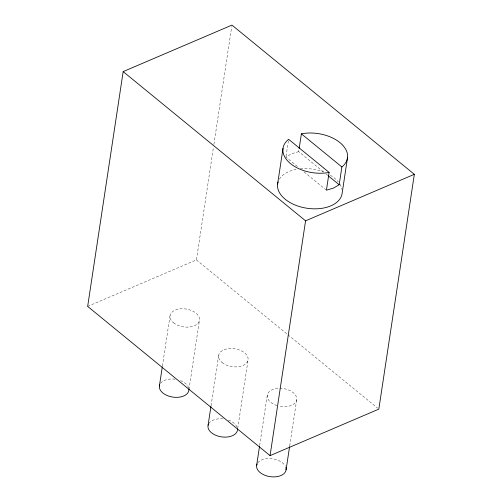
<?xml version="1.0" encoding="UTF-8"?>
<svg xmlns="http://www.w3.org/2000/svg" width="502" height="502" viewBox="0 0 502 502"><rect width="100%" height="100%" fill="white"/><g stroke="black" fill="none" stroke-linecap="round" stroke-linejoin="round"><path stroke-width="0.38" stroke-dasharray="2.51 1.88" d="M162.428 365.977L170.015 315.814M87.662 306.408L196.426 259.904L213.419 147.538M213.89 144.438L231.704 26.65M188.965 389.533L199.47 320.081M211.041 405.748L218.627 355.585M237.697 428.532L248.082 359.852M286.046 156.31L288.386 140.836M323.47 171.897L298.696 151.629L299.048 149.307M259.659 445.519L267.246 395.356M289.698 445.92L296.701 399.623M298.696 151.629L291.599 153.769L285.933 157.082L298.621 167.467M325.886 173.874L327.699 175.355M304.061 171.916L325.817 189.712M196.426 259.904L287.32 334.269M287.928 334.765L377.611 408.132M277.004 405.572A14.884 9.017 8.6 0 1 272.015 389.834A14.884 9.017 8.6 0 1 296.287 396.599A14.884 9.017 8.6 0 1 278.484 405.986M279.388 179.132A32.592 19.747 8.6 0 1 296.004 169.419M300.309 168.797A32.592 19.747 8.6 0 1 323.583 171.991M330.285 175.217A32.592 19.747 8.6 0 1 338.254 181.856M339.948 184.234A32.592 19.747 8.6 0 1 342.044 189.649M160.558 383.283A14.884 9.017 8.6 0 1 175.317 379.23M180.513 380.591A14.884 9.017 8.6 0 1 188.658 387.914M208.819 423.569A14.884 9.017 8.6 0 1 223.164 418.906M228.423 420.099A14.884 9.017 8.6 0 1 237.069 427.089M257.79 462.825A14.884 9.017 8.6 0 1 272.059 458.709A14.884 9.017 8.6 0 1 285.418 466.264M173.485 322.761A14.884 9.017 8.6 0 0 198.66 322.322A14.884 9.017 8.6 0 0 182.082 308.761A14.884 9.017 8.6 0 0 173.485 322.761M222.097 362.532A14.884 9.017 8.6 0 0 247.273 362.093A14.884 9.017 8.6 0 0 230.7 348.532A14.884 9.017 8.6 0 0 222.097 362.532"/><path stroke-width="0.75" d="M123.172 71.604L87.662 306.408L270.063 455.628L378.828 409.124L414.338 174.32L231.937 25.1L123.172 71.604L305.574 220.824L270.063 455.628M159.391 386.038L162.309 366.749M210.928 406.52L208.01 425.809A14.884 9.017 8.6 0 0 222.505 437.004A14.884 9.017 8.6 0 0 237.496 428.89M277.612 184.039L282.99 148.454M299.161 148.536L301.382 133.833A32.592 19.747 8.6 0 1 339.904 142.581A32.592 19.747 8.6 0 1 341.875 166.959L339.183 184.749L333.516 188.062L326.419 190.208L329.111 172.412L288.619 139.292A32.592 19.747 8.6 0 0 290.589 163.665A32.592 19.747 8.6 0 0 329.111 172.412M256.622 465.58L259.54 446.291M286.077 469.847L289.579 446.692M347.503 157.791L342.119 193.377A32.592 19.747 8.6 0 1 305.448 207.997A32.592 19.747 8.6 0 1 278.108 181.881M305.574 220.824L414.338 174.32M301.382 133.833L341.875 166.959M328.302 175.851L339.183 184.749M188.877 389.119A14.884 9.017 8.6 0 1 172.926 397.113A14.884 9.017 8.6 0 1 159.674 384.89M208.117 425.232A14.884 9.017 8.6 0 1 208.525 424.102M285.889 467.456A14.884 9.017 8.6 0 1 270.634 476.718A14.884 9.017 8.6 0 1 257.143 463.873"/></g></svg>
